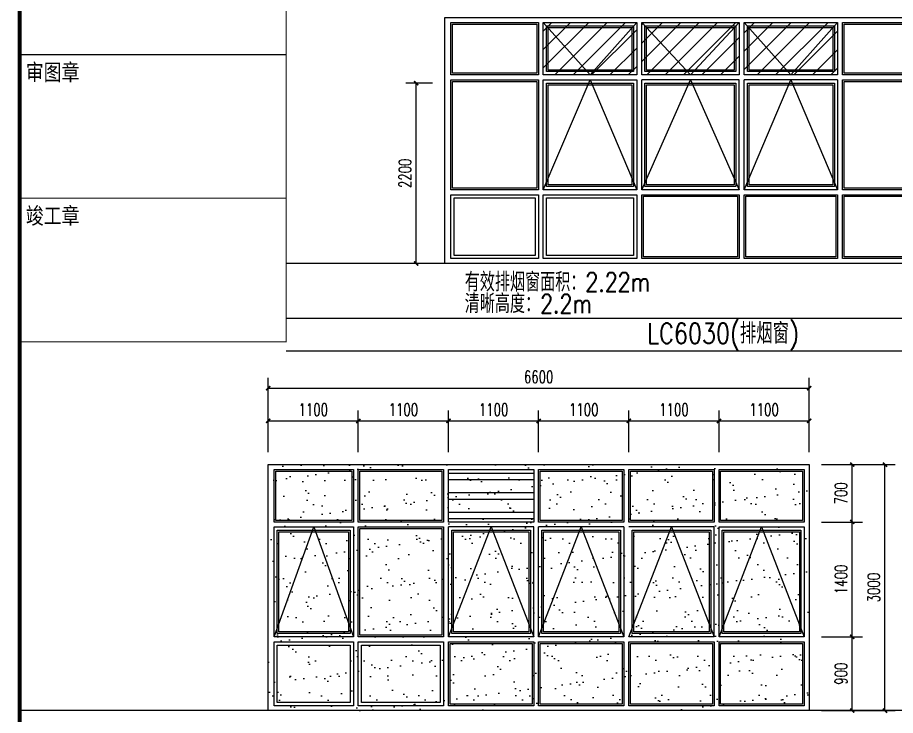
# Model space of a CAD drawing. Extents: x 1738711 to 2346805, y 1189731 to 2516152.
# Drawn here: x 1941108 to 1951817, y 1297762 to 1306273 of the extents above; entities that cross this region are included whole.
import ezdxf
from ezdxf.enums import TextEntityAlignment as Align

# ---------------------------------------------------------------- set-up
doc = ezdxf.new("R2010")
doc.units = 0
doc.header["$LTSCALE"] = 1000
doc.header["$MEASUREMENT"] = 0
doc.linetypes.add('复件 140224通州运河二期售楼部条件图_t3$0$X-ME SHAFT SH$0$X-B2$0$WATER_LINE', pattern=[0])
for name, color, linetype in [('DOTE', 1, 'Continuous'), ('PUB_DIM', 3, 'Continuous'), ('PUB_TEXT', 7, 'Continuous'), ('TK', 4, 'Continuous'), ('WINDOW', 144, 'Continuous'), ('看线', 8, 'Continuous')]:
    doc.layers.add(name, color=color, linetype=linetype)
doc.styles.add('_TCH_DIM_T3', font='SIMPLEX', dxfattribs={"width": 0.705882, "bigfont": 'GBCBIG'})
doc.styles.add('HZ', font='rs', dxfattribs={"bigfont": 'hztxt'})
doc.styles.add('宋体', font='SIMSUN.TTF', dxfattribs={"width": 0.75})
doc.dimstyles.new('_TCH_ARCH&&50', dxfattribs={"dimtxt": 148.75, "dimasz": 50, "dimexe": 125, "dimexo": 150, "dimgap": 63.125, "dimtad": 1, "dimdec": 0, "dimzin": 0, "dimdsep": 46, "dimtxsty": '_TCH_DIM_T3', "dimblk": 'ARCHTICK', "dimcen": 0.09, "dimclrt": 7, "dimazin": 2, "dimtfac": 1, "dimtdec": 0, "dimtix": 1, "dimtmove": 2, "dimatfit": 3, "dimfxl": 50, "dimtolj": 1, "dimtzin": 0, "dimarcsym": 0})

# ---------------------------------------------------------------- blocks, each defined once
blk = doc.blocks.new('hrteaherhrehr')
at = {"layer": 'WINDOW', "linetype": '复件 140224通州运河二期售楼部条件图_t3$0$X-ME SHAFT SH$0$X-B2$0$WATER_LINE'}
for p, q in [((1948722, 1315018), (1948722, 1316358)), ((1949912, 1316358), (1948722, 1316358)), ((1949912, 1315018), (1949912, 1316358)), ((1951112, 1316358), (1949972, 1316358)), ((1949972, 1315018), (1949972, 1316358)), ((1951112, 1316358), (1951112, 1315018)), ((1949912, 1315018), (1948722, 1315018)), ((1951112, 1315018), (1949972, 1315018))]:
    blk.add_line(p, q, dxfattribs=at)
at = {"layer": 'WINDOW', "color": 4, "linetype": '复件 140224通州运河二期售楼部条件图_t3$0$X-ME SHAFT SH$0$X-B2$0$WATER_LINE'}
blk.add_lwpolyline([(1952372, 1314118), (1946322, 1314118), (1946322, 1317118), (1952372, 1317118)], close=True, dxfattribs=at)
at = {"layer": 'WINDOW', "linetype": '复件 140224通州运河二期售楼部条件图_t3$0$X-ME SHAFT SH$0$X-B2$0$WATER_LINE'}
for points in [[(1946394, 1316418), (1946394, 1317058), (1947462, 1317058), (1947462, 1316418), (1946394, 1316418)], [(1947522, 1316418), (1947522, 1317058), (1948662, 1317058), (1948662, 1316418), (1947522, 1316418)], [(1949912, 1317058), (1949912, 1316418), (1948722, 1316418), (1948722, 1317058), (1949912, 1317058)], [(1951112, 1317058), (1951112, 1316418), (1949972, 1316418), (1949972, 1317058), (1951112, 1317058)], [(1952312, 1316418), (1951172, 1316418), (1951172, 1317058), (1952312, 1317058), (1952312, 1316418)], [(1946394, 1315018), (1946394, 1316358), (1947462, 1316358), (1947462, 1315018), (1946394, 1315018)], [(1947522, 1315018), (1947522, 1316358), (1948662, 1316358), (1948662, 1315018), (1947522, 1315018)], [(1952312, 1316358), (1952312, 1315018), (1951172, 1315018), (1951172, 1316358), (1952312, 1316358)], [(1947462, 1314178), (1946394, 1314178), (1946394, 1314958), (1947462, 1314958), (1947462, 1314178)], [(1948662, 1314178), (1947522, 1314178), (1947522, 1314958), (1948662, 1314958), (1948662, 1314178)], [(1949912, 1314178), (1948722, 1314178), (1948722, 1314958), (1949912, 1314958), (1949912, 1314178)], [(1951112, 1314178), (1949972, 1314178), (1949972, 1314958), (1951112, 1314958), (1951112, 1314178)], [(1951172, 1314958), (1952312, 1314958), (1952312, 1314178), (1951172, 1314178), (1951172, 1314958)]]:
    blk.add_lwpolyline(points, dxfattribs=at)
for points in [[(1946414, 1316438), (1946414, 1317038), (1947442, 1317038), (1947442, 1316438)], [(1952292, 1316438), (1951192, 1316438), (1951192, 1317038), (1952292, 1317038)], [(1947562, 1316458), (1947562, 1317018), (1948622, 1317018), (1948622, 1316458)], [(1947582, 1316478), (1947582, 1316998), (1948602, 1316998), (1948602, 1316478)], [(1949872, 1317018), (1949872, 1316458), (1948762, 1316458), (1948762, 1317018)], [(1949852, 1316998), (1949852, 1316478), (1948782, 1316478), (1948782, 1316998)], [(1951072, 1317018), (1951072, 1316458), (1950012, 1316458), (1950012, 1317018)], [(1951052, 1316998), (1951052, 1316478), (1950032, 1316478), (1950032, 1316998)], [(1946414, 1315038), (1946414, 1316338), (1947442, 1316338), (1947442, 1315038)], [(1947562, 1315058), (1947562, 1316318), (1948622, 1316318), (1948622, 1315058)], [(1947582, 1315078), (1947582, 1316298), (1948602, 1316298), (1948602, 1315078)], [(1948762, 1316318), (1949872, 1316318), (1949872, 1315058), (1948762, 1315058)], [(1948782, 1316298), (1949852, 1316298), (1949852, 1315078), (1948782, 1315078)], [(1950012, 1316318), (1951072, 1316318), (1951072, 1315058), (1950012, 1315058)], [(1950032, 1316298), (1951052, 1316298), (1951052, 1315078), (1950032, 1315078)], [(1952292, 1316338), (1952292, 1315038), (1951192, 1315038), (1951192, 1316338)], [(1947422, 1314218), (1946434, 1314218), (1946434, 1314918), (1947422, 1314918)], [(1948622, 1314218), (1947562, 1314218), (1947562, 1314918), (1948622, 1314918)], [(1949892, 1314198), (1948742, 1314198), (1948742, 1314938), (1949892, 1314938)], [(1951092, 1314198), (1949992, 1314198), (1949992, 1314938), (1951092, 1314938)], [(1951192, 1314938), (1952292, 1314938), (1952292, 1314198), (1951192, 1314198)]]:
    blk.add_lwpolyline(points, close=True, dxfattribs=at)
at = {"layer": '看线'}
for points in [[(1947522, 1317058), (1948092, 1316418), (1948662, 1317058)], [(1948722, 1317058), (1949317, 1316418), (1949912, 1317058)], [(1949972, 1317058), (1950542, 1316418), (1951112, 1317058)], [(1947522, 1315018), (1948092, 1316358), (1948662, 1315018)], [(1948722, 1315018), (1949317, 1316358), (1949912, 1315018)], [(1949972, 1315018), (1950542, 1316358), (1951112, 1315018)]]:
    blk.add_lwpolyline(points, dxfattribs=at)
blk = doc.blocks.new('jrtsjhtreghreh')
at = {"layer": '看线'}
h = blk.add_hatch(dxfattribs=at)
h.set_pattern_fill('碎沙', color=256, scale=150, style=0)
h.set_pattern_definition([(37.5, (0, 0), (-12.000235, 367.059928), [0, -289.56, 0, -323.85, 0, -309.5625]), (7.5, (0, 0), (337.14246, 537.61883), [0, -156.21, 0, -260.985, 0, -100.0125]), (327.5, (-234.3, 0), (593.244278, 1.07789), [0, -95.25, 0, -342.9, 0, -447.675]), (317.5, (-234.3, 0), (572.66734, 167.19699), [0, -47.625, 0, -224.79, 0, -257.175])])
h.paths.add_polyline_path([(1950765, 1297821), (1944165, 1297821), (1944165, 1300821), (1950765, 1300821)])
h = blk.add_hatch(dxfattribs=at)
h.set_pattern_fill('ANSI32', color=256, scale=50, angle=135, style=0)
h.set_pattern_definition([(180, (0, 0), (-1e-14, -238.125), []), (180, (-79.38, 79.38), (-1e-14, -238.125), [])])
h.paths.add_polyline_path([(1947405, 1300761), (1947405, 1300121), (1946365, 1300121), (1946365, 1300761)])
at = {"layer": 'WINDOW', "linetype": '复件 140224通州运河二期售楼部条件图_t3$0$X-ME SHAFT SH$0$X-B2$0$WATER_LINE'}
for p, q in [((1946365, 1298721), (1946365, 1300061)), ((1947405, 1300061), (1946365, 1300061)), ((1947405, 1298721), (1947405, 1300061)), ((1948505, 1300061), (1947465, 1300061)), ((1947465, 1298721), (1947465, 1300061)), ((1948505, 1300061), (1948505, 1298721)), ((1949605, 1300061), (1948565, 1300061)), ((1949605, 1298721), (1949605, 1300061)), ((1947405, 1298721), (1946365, 1298721)), ((1948505, 1298721), (1947465, 1298721)), ((1949605, 1298721), (1948565, 1298721))]:
    blk.add_line(p, q, dxfattribs=at)
at = {"layer": 'WINDOW', "color": 4, "linetype": '复件 140224通州运河二期售楼部条件图_t3$0$X-ME SHAFT SH$0$X-B2$0$WATER_LINE'}
blk.add_lwpolyline([(1950765, 1297821), (1944165, 1297821), (1944165, 1300821), (1950765, 1300821)], close=True, dxfattribs=at)
at = {"layer": 'WINDOW', "linetype": '复件 140224通州运河二期售楼部条件图_t3$0$X-ME SHAFT SH$0$X-B2$0$WATER_LINE'}
for points in [[(1944237, 1300121), (1944237, 1300761), (1945205, 1300761), (1945205, 1300121), (1944237, 1300121)], [(1945265, 1300121), (1945265, 1300761), (1946305, 1300761), (1946305, 1300121), (1945265, 1300121)], [(1947405, 1300761), (1947405, 1300121), (1946365, 1300121), (1946365, 1300761), (1947405, 1300761)], [(1948505, 1300761), (1948505, 1300121), (1947465, 1300121), (1947465, 1300761), (1948505, 1300761)], [(1949605, 1300761), (1949605, 1300121), (1948565, 1300121), (1948565, 1300761), (1949605, 1300761)], [(1950705, 1300121), (1949665, 1300121), (1949665, 1300761), (1950705, 1300761), (1950705, 1300121)], [(1944237, 1298721), (1944237, 1300061), (1945205, 1300061), (1945205, 1298721), (1944237, 1298721)], [(1945265, 1298721), (1945265, 1300061), (1946305, 1300061), (1946305, 1298721), (1945265, 1298721)], [(1950705, 1300061), (1950705, 1298721), (1949665, 1298721), (1949665, 1300061), (1950705, 1300061)], [(1945205, 1297881), (1944237, 1297881), (1944237, 1298661), (1945205, 1298661), (1945205, 1297881)], [(1946305, 1297881), (1945265, 1297881), (1945265, 1298661), (1946305, 1298661), (1946305, 1297881)], [(1947405, 1297881), (1946365, 1297881), (1946365, 1298661), (1947405, 1298661), (1947405, 1297881)], [(1948505, 1297881), (1947465, 1297881), (1947465, 1298661), (1948505, 1298661), (1948505, 1297881)], [(1949605, 1297881), (1948565, 1297881), (1948565, 1298661), (1949605, 1298661), (1949605, 1297881)], [(1949665, 1298661), (1950705, 1298661), (1950705, 1297881), (1949665, 1297881), (1949665, 1298661)]]:
    blk.add_lwpolyline(points, dxfattribs=at)
for points in [[(1944257, 1300141), (1944257, 1300741), (1945185, 1300741), (1945185, 1300141)], [(1945285, 1300141), (1945285, 1300741), (1946285, 1300741), (1946285, 1300141)], [(1948485, 1300741), (1948485, 1300141), (1947485, 1300141), (1947485, 1300741)], [(1949585, 1300741), (1949585, 1300141), (1948585, 1300141), (1948585, 1300741)], [(1950685, 1300141), (1949685, 1300141), (1949685, 1300741), (1950685, 1300741)], [(1944277, 1298761), (1944277, 1300021), (1945165, 1300021), (1945165, 1298761)], [(1945285, 1298741), (1945285, 1300041), (1946285, 1300041), (1946285, 1298741)], [(1946405, 1300021), (1947365, 1300021), (1947365, 1298761), (1946405, 1298761)], [(1947505, 1300021), (1948465, 1300021), (1948465, 1298761), (1947505, 1298761)], [(1948605, 1300021), (1949565, 1300021), (1949565, 1298761), (1948605, 1298761)], [(1950665, 1300021), (1950665, 1298761), (1949705, 1298761), (1949705, 1300021)], [(1944297, 1298781), (1944297, 1300001), (1945145, 1300001), (1945145, 1298781)], [(1946425, 1300001), (1947345, 1300001), (1947345, 1298781), (1946425, 1298781)], [(1947525, 1300001), (1948445, 1300001), (1948445, 1298781), (1947525, 1298781)], [(1948625, 1300001), (1949545, 1300001), (1949545, 1298781), (1948625, 1298781)], [(1950645, 1300001), (1950645, 1298781), (1949725, 1298781), (1949725, 1300001)], [(1945165, 1297921), (1944277, 1297921), (1944277, 1298621), (1945165, 1298621)], [(1946265, 1297921), (1945305, 1297921), (1945305, 1298621), (1946265, 1298621)], [(1947385, 1297901), (1946385, 1297901), (1946385, 1298641), (1947385, 1298641)], [(1948485, 1297901), (1947485, 1297901), (1947485, 1298641), (1948485, 1298641)], [(1949585, 1297901), (1948585, 1297901), (1948585, 1298641), (1949585, 1298641)], [(1949685, 1298641), (1950685, 1298641), (1950685, 1297901), (1949685, 1297901)]]:
    blk.add_lwpolyline(points, close=True, dxfattribs=at)
at = {"layer": '看线'}
for points in [[(1944237, 1298721), (1944721, 1300061), (1945205, 1298721)], [(1946365, 1298721), (1946885, 1300061), (1947405, 1298721)], [(1947465, 1298721), (1947985, 1300061), (1948505, 1298721)], [(1948565, 1298721), (1949085, 1300061), (1949605, 1298721)], [(1949665, 1298721), (1950185, 1300061), (1950705, 1298721)]]:
    blk.add_lwpolyline(points, dxfattribs=at)
blk = doc.blocks.new('章')
at = {"layer": 'TK', "color": 7, "const_width": 0.25}
for points in [[(0, 0), (65, 0), (65, -35), (0, -35)], [(0, -35), (65, -35), (65, -70), (0, -70)], [(0, -70), (65, -70), (65, -105), (0, -105)], [(0, -105), (65, -105), (65, -140), (0, -140)], [(0, -140), (65, -140), (65, -175), (0, -175)]]:
    blk.add_lwpolyline(points, close=True, dxfattribs=at)
at = {"layer": 'TK', "color": 7, "style": '宋体', "width": 0.8}
for s, p in [('注册(执业)章', (1.51, -6.28)), ('预留章', (1.51, -41.28)), ('出图章', (1.51, -76.28)), ('审图章', (1.51, -111.28)), ('竣工章', (1.51, -146.28))]:
    blk.add_text(s, height=4, dxfattribs=at).set_placement(p)
blk = doc.blocks.new('hjashrtahreahe')
at = {"layer": 'TK', "color": 3, "const_width": 100}
blk.add_lwpolyline([(2500, 1000), (2500, 58400), (83100, 58400), (83100, 1000)], close=True, dxfattribs=at)
at = {"xscale": 100, "yscale": 100, "zscale": 100}
blk.add_blockref('章', (2500, 55200), dxfattribs=at)
at = {"layer": 'TK', "style": '宋体', "width": 0.75}
for tag, height, p in [('项目负责人', 350, (6003, 57089)), ('专业负责人', 350, (6003, 56224)), ('设计人', 350, (6003, 55419)), ('版号1', 250, (77304, 22193)), ('时间1', 250, (82405, 22193)), ('版号2', 250, (77304, 21593)), ('时间2', 250, (82405, 21593)), ('版号3', 250, (77304, 20993)), ('时间3', 250, (82405, 20993)), ('建筑会签', 0.0001, (78978, 2403)), ('电气会签', 0.0001, (82128, 2403)), ('结构会签', 0.0001, (78978, 1803)), ('暖通会签', 0.0001, (82128, 1803)), ('给排水会签', 0.0001, (78978, 1250)), ('智能化会签', 0.0001, (82128, 1250))]:
    blk.add_attdef(tag, text='', height=height, dxfattribs=at).set_placement(p, align=Align.CENTER)
for tag, p in [('合作设计单位', (80816, 48986)), ('版号说明1', (79854, 22318)), ('版号说明2', (79854, 21718)), ('版号说明3', (79854, 21118)), ('浙江绿储科技有限公司', (80545, 16036)), ('百兆瓦级集中式熔盐储能关键', (80545, 14953)), ('设备研发及制造基地项目', (80545, 14603)), ('1#研发楼', (80545, 13636)), ('图名', (80545, 12436)), ('工程编号', (78978, 11461)), ('子项编号', (82128, 11461)), ('建筑', (78978, 10711)), ('图号', (82128, 10711)), ('施工图', (78978, 9961)), ('2023.03', (82128, 9961)), ('审定', (79353, 8461)), ('审核', (79353, 7711)), ('工程负责', (79353, 6961)), ('专业负责', (79353, 6211)), ('设计', (79353, 5461)), ('制图', (79353, 4711)), ('校对', (79353, 3961))]:
    blk.add_attdef(tag, text='', height=250, dxfattribs=at).set_placement(p, align=Align.MIDDLE_CENTER)
blk = doc.blocks.new('_ArchTick')
at = {"color": 0, "linetype": 'ByBlock', "const_width": 0.4}
blk.add_lwpolyline([(-0.5, -0.5), (0.5, 0.5)], dxfattribs=at)
blk = doc.blocks.new('*D249')
at = {"layer": 'Defpoints', "color": 0, "transparency": 16777216}
for p in [(1945971, 1305473), (1946322, 1305473), (1946322, 1303273)]:
    blk.add_point(p, dxfattribs=at)
at = {"layer": 'PUB_DIM', "color": 0, "lineweight": -2, "transparency": 16777216}
for p, q in [((1946172, 1305473), (1945846, 1305473)), ((1945971, 1303273), (1945971, 1305473)), ((1946172, 1303273), (1945846, 1303273))]:
    blk.add_line(p, q, dxfattribs=at)
at = {"layer": 'PUB_DIM', "color": 0, "lineweight": -2, "transparency": 16777216, "xscale": 50, "yscale": 50, "zscale": 50}
for p, rotation in [((1945971, 1305473), 90), ((1945971, 1303273), 270)]:
    blk.add_blockref('_ArchTick', p, dxfattribs=dict(at, rotation=rotation))
at = {"layer": 'PUB_DIM', "color": 7, "transparency": 16777216, "insert": (1945834, 1304373), "char_height": 148.8, "attachment_point": 5, "rotation": 90, "style": '_TCH_DIM_T3'}
blk.add_mtext('\\A1;2200', dxfattribs=at)
blk = doc.blocks.new('*D987')
at = {"layer": 'Defpoints', "color": 0, "transparency": 16777216}
for p in [(1950765, 1301754), (1944165, 1301221), (1950765, 1301221)]:
    blk.add_point(p, dxfattribs=at)
at = {"layer": 'PUB_DIM', "color": 0, "lineweight": -2, "transparency": 16777216}
for p, q in [((1944165, 1301371), (1944165, 1301879)), ((1950765, 1301371), (1950765, 1301879)), ((1944165, 1301754), (1950765, 1301754))]:
    blk.add_line(p, q, dxfattribs=at)
at = {"layer": 'PUB_DIM', "color": 0, "lineweight": -2, "transparency": 16777216, "xscale": 50, "yscale": 50, "zscale": 50, "rotation": 180}
blk.add_blockref('_ArchTick', (1944165, 1301754), dxfattribs=at)
at = {"layer": 'PUB_DIM', "color": 0, "lineweight": -2, "transparency": 16777216, "xscale": 50, "yscale": 50, "zscale": 50}
blk.add_blockref('_ArchTick', (1950765, 1301754), dxfattribs=at)
at = {"layer": 'PUB_DIM', "color": 7, "transparency": 16777216, "insert": (1947465, 1301891), "char_height": 148.8, "attachment_point": 5, "style": '_TCH_DIM_T3'}
blk.add_mtext('\\A1;6600', dxfattribs=at)
blk = doc.blocks.new('*D988')
at = {"layer": 'Defpoints', "color": 0, "transparency": 16777216}
for p in [(1945265, 1301354), (1944165, 1300821), (1945265, 1300821)]:
    blk.add_point(p, dxfattribs=at)
at = {"layer": 'PUB_DIM', "color": 0, "lineweight": -2, "transparency": 16777216}
for p, q in [((1944165, 1300971), (1944165, 1301479)), ((1945265, 1300971), (1945265, 1301479)), ((1944165, 1301354), (1945265, 1301354))]:
    blk.add_line(p, q, dxfattribs=at)
at = {"layer": 'PUB_DIM', "color": 0, "lineweight": -2, "transparency": 16777216, "xscale": 50, "yscale": 50, "zscale": 50, "rotation": 180}
blk.add_blockref('_ArchTick', (1944165, 1301354), dxfattribs=at)
at = {"layer": 'PUB_DIM', "color": 0, "lineweight": -2, "transparency": 16777216, "xscale": 50, "yscale": 50, "zscale": 50}
blk.add_blockref('_ArchTick', (1945265, 1301354), dxfattribs=at)
at = {"layer": 'PUB_DIM', "color": 7, "transparency": 16777216, "insert": (1944715, 1301491), "char_height": 148.8, "attachment_point": 5, "style": '_TCH_DIM_T3'}
blk.add_mtext('\\A1;1100', dxfattribs=at)
blk = doc.blocks.new('*D989')
at = {"layer": 'Defpoints', "color": 0, "transparency": 16777216}
for p in [(1946365, 1301354), (1945265, 1300821), (1946365, 1300821)]:
    blk.add_point(p, dxfattribs=at)
at = {"layer": 'PUB_DIM', "color": 0, "lineweight": -2, "transparency": 16777216}
for p, q in [((1945265, 1300971), (1945265, 1301479)), ((1946365, 1300971), (1946365, 1301479)), ((1945265, 1301354), (1946365, 1301354))]:
    blk.add_line(p, q, dxfattribs=at)
at = {"layer": 'PUB_DIM', "color": 0, "lineweight": -2, "transparency": 16777216, "xscale": 50, "yscale": 50, "zscale": 50, "rotation": 180}
blk.add_blockref('_ArchTick', (1945265, 1301354), dxfattribs=at)
at = {"layer": 'PUB_DIM', "color": 0, "lineweight": -2, "transparency": 16777216, "xscale": 50, "yscale": 50, "zscale": 50}
blk.add_blockref('_ArchTick', (1946365, 1301354), dxfattribs=at)
at = {"layer": 'PUB_DIM', "color": 7, "transparency": 16777216, "insert": (1945815, 1301491), "char_height": 148.8, "attachment_point": 5, "style": '_TCH_DIM_T3'}
blk.add_mtext('\\A1;1100', dxfattribs=at)
blk = doc.blocks.new('*D990')
at = {"layer": 'Defpoints', "color": 0, "transparency": 16777216}
for p in [(1947465, 1301354), (1946365, 1300821), (1947465, 1300821)]:
    blk.add_point(p, dxfattribs=at)
at = {"layer": 'PUB_DIM', "color": 0, "lineweight": -2, "transparency": 16777216}
for p, q in [((1946365, 1300971), (1946365, 1301479)), ((1947465, 1300971), (1947465, 1301479)), ((1946365, 1301354), (1947465, 1301354))]:
    blk.add_line(p, q, dxfattribs=at)
at = {"layer": 'PUB_DIM', "color": 0, "lineweight": -2, "transparency": 16777216, "xscale": 50, "yscale": 50, "zscale": 50, "rotation": 180}
blk.add_blockref('_ArchTick', (1946365, 1301354), dxfattribs=at)
at = {"layer": 'PUB_DIM', "color": 0, "lineweight": -2, "transparency": 16777216, "xscale": 50, "yscale": 50, "zscale": 50}
blk.add_blockref('_ArchTick', (1947465, 1301354), dxfattribs=at)
at = {"layer": 'PUB_DIM', "color": 7, "transparency": 16777216, "insert": (1946915, 1301491), "char_height": 148.8, "attachment_point": 5, "style": '_TCH_DIM_T3'}
blk.add_mtext('\\A1;1100', dxfattribs=at)
blk = doc.blocks.new('*D991')
at = {"layer": 'Defpoints', "color": 0, "transparency": 16777216}
for p in [(1948565, 1301354), (1947465, 1300821), (1948565, 1300821)]:
    blk.add_point(p, dxfattribs=at)
at = {"layer": 'PUB_DIM', "color": 0, "lineweight": -2, "transparency": 16777216}
for p, q in [((1947465, 1300971), (1947465, 1301479)), ((1948565, 1300971), (1948565, 1301479)), ((1947465, 1301354), (1948565, 1301354))]:
    blk.add_line(p, q, dxfattribs=at)
at = {"layer": 'PUB_DIM', "color": 0, "lineweight": -2, "transparency": 16777216, "xscale": 50, "yscale": 50, "zscale": 50, "rotation": 180}
blk.add_blockref('_ArchTick', (1947465, 1301354), dxfattribs=at)
at = {"layer": 'PUB_DIM', "color": 0, "lineweight": -2, "transparency": 16777216, "xscale": 50, "yscale": 50, "zscale": 50}
blk.add_blockref('_ArchTick', (1948565, 1301354), dxfattribs=at)
at = {"layer": 'PUB_DIM', "color": 7, "transparency": 16777216, "insert": (1948015, 1301491), "char_height": 148.8, "attachment_point": 5, "style": '_TCH_DIM_T3'}
blk.add_mtext('\\A1;1100', dxfattribs=at)
blk = doc.blocks.new('*D992')
at = {"layer": 'Defpoints', "color": 0, "transparency": 16777216}
for p in [(1949665, 1301354), (1948565, 1300821), (1949665, 1300821)]:
    blk.add_point(p, dxfattribs=at)
at = {"layer": 'PUB_DIM', "color": 0, "lineweight": -2, "transparency": 16777216}
for p, q in [((1948565, 1300971), (1948565, 1301479)), ((1949665, 1300971), (1949665, 1301479)), ((1948565, 1301354), (1949665, 1301354))]:
    blk.add_line(p, q, dxfattribs=at)
at = {"layer": 'PUB_DIM', "color": 0, "lineweight": -2, "transparency": 16777216, "xscale": 50, "yscale": 50, "zscale": 50, "rotation": 180}
blk.add_blockref('_ArchTick', (1948565, 1301354), dxfattribs=at)
at = {"layer": 'PUB_DIM', "color": 0, "lineweight": -2, "transparency": 16777216, "xscale": 50, "yscale": 50, "zscale": 50}
blk.add_blockref('_ArchTick', (1949665, 1301354), dxfattribs=at)
at = {"layer": 'PUB_DIM', "color": 7, "transparency": 16777216, "insert": (1949115, 1301491), "char_height": 148.8, "attachment_point": 5, "style": '_TCH_DIM_T3'}
blk.add_mtext('\\A1;1100', dxfattribs=at)
blk = doc.blocks.new('*D993')
at = {"layer": 'Defpoints', "color": 0, "transparency": 16777216}
for p in [(1950765, 1301354), (1949665, 1300821), (1950765, 1300821)]:
    blk.add_point(p, dxfattribs=at)
at = {"layer": 'PUB_DIM', "color": 0, "lineweight": -2, "transparency": 16777216}
for p, q in [((1949665, 1300971), (1949665, 1301479)), ((1950765, 1300971), (1950765, 1301479)), ((1949665, 1301354), (1950765, 1301354))]:
    blk.add_line(p, q, dxfattribs=at)
at = {"layer": 'PUB_DIM', "color": 0, "lineweight": -2, "transparency": 16777216, "xscale": 50, "yscale": 50, "zscale": 50, "rotation": 180}
blk.add_blockref('_ArchTick', (1949665, 1301354), dxfattribs=at)
at = {"layer": 'PUB_DIM', "color": 0, "lineweight": -2, "transparency": 16777216, "xscale": 50, "yscale": 50, "zscale": 50}
blk.add_blockref('_ArchTick', (1950765, 1301354), dxfattribs=at)
at = {"layer": 'PUB_DIM', "color": 7, "transparency": 16777216, "insert": (1950215, 1301491), "char_height": 148.8, "attachment_point": 5, "style": '_TCH_DIM_T3'}
blk.add_mtext('\\A1;1100', dxfattribs=at)
blk = doc.blocks.new('*D994')
at = {"layer": 'Defpoints', "color": 0, "transparency": 16777216}
for p in [(1951165, 1300821), (1951690, 1300821), (1951165, 1297821)]:
    blk.add_point(p, dxfattribs=at)
at = {"layer": 'PUB_DIM', "color": 0, "lineweight": -2, "transparency": 16777216}
for p, q in [((1951315, 1300821), (1951815, 1300821)), ((1951690, 1297821), (1951690, 1300821)), ((1951315, 1297821), (1951815, 1297821))]:
    blk.add_line(p, q, dxfattribs=at)
at = {"layer": 'PUB_DIM', "color": 0, "lineweight": -2, "transparency": 16777216, "xscale": 50, "yscale": 50, "zscale": 50}
for p, rotation in [((1951690, 1300821), 90), ((1951690, 1297821), 270)]:
    blk.add_blockref('_ArchTick', p, dxfattribs=dict(at, rotation=rotation))
at = {"layer": 'PUB_DIM', "color": 7, "transparency": 16777216, "insert": (1951553, 1299321), "char_height": 148.8, "attachment_point": 5, "rotation": 90, "style": '_TCH_DIM_T3'}
blk.add_mtext('\\A1;3000', dxfattribs=at)
blk = doc.blocks.new('*D995')
at = {"layer": 'Defpoints', "color": 0, "transparency": 16777216}
for p in [(1950765, 1298721), (1951290, 1298721), (1950765, 1297821)]:
    blk.add_point(p, dxfattribs=at)
at = {"layer": 'PUB_DIM', "color": 0, "lineweight": -2, "transparency": 16777216}
for p, q in [((1950915, 1298721), (1951415, 1298721)), ((1951290, 1297821), (1951290, 1298721)), ((1950915, 1297821), (1951415, 1297821))]:
    blk.add_line(p, q, dxfattribs=at)
at = {"layer": 'PUB_DIM', "color": 0, "lineweight": -2, "transparency": 16777216, "xscale": 50, "yscale": 50, "zscale": 50}
for p, rotation in [((1951290, 1298721), 90), ((1951290, 1297821), 270)]:
    blk.add_blockref('_ArchTick', p, dxfattribs=dict(at, rotation=rotation))
at = {"layer": 'PUB_DIM', "color": 7, "transparency": 16777216, "insert": (1951153, 1298271), "char_height": 148.8, "attachment_point": 5, "rotation": 90, "style": '_TCH_DIM_T3'}
blk.add_mtext('\\A1;900', dxfattribs=at)
blk = doc.blocks.new('*D996')
at = {"layer": 'Defpoints', "color": 0, "transparency": 16777216}
for p in [(1950765, 1300121), (1951290, 1300121), (1950765, 1298721)]:
    blk.add_point(p, dxfattribs=at)
at = {"layer": 'PUB_DIM', "color": 0, "lineweight": -2, "transparency": 16777216}
for p, q in [((1950915, 1300121), (1951415, 1300121)), ((1951290, 1298721), (1951290, 1300121)), ((1950915, 1298721), (1951415, 1298721))]:
    blk.add_line(p, q, dxfattribs=at)
at = {"layer": 'PUB_DIM', "color": 0, "lineweight": -2, "transparency": 16777216, "xscale": 50, "yscale": 50, "zscale": 50}
for p, rotation in [((1951290, 1300121), 90), ((1951290, 1298721), 270)]:
    blk.add_blockref('_ArchTick', p, dxfattribs=dict(at, rotation=rotation))
at = {"layer": 'PUB_DIM', "color": 7, "transparency": 16777216, "insert": (1951153, 1299421), "char_height": 148.8, "attachment_point": 5, "rotation": 90, "style": '_TCH_DIM_T3'}
blk.add_mtext('\\A1;1400', dxfattribs=at)
blk = doc.blocks.new('*D997')
at = {"layer": 'Defpoints', "color": 0, "transparency": 16777216}
for p in [(1950765, 1300821), (1951290, 1300821), (1950765, 1300121)]:
    blk.add_point(p, dxfattribs=at)
at = {"layer": 'PUB_DIM', "color": 0, "lineweight": -2, "transparency": 16777216}
for p, q in [((1950915, 1300821), (1951415, 1300821)), ((1951290, 1300121), (1951290, 1300821)), ((1950915, 1300121), (1951415, 1300121))]:
    blk.add_line(p, q, dxfattribs=at)
at = {"layer": 'PUB_DIM', "color": 0, "lineweight": -2, "transparency": 16777216, "xscale": 50, "yscale": 50, "zscale": 50}
for p, rotation in [((1951290, 1300821), 90), ((1951290, 1300121), 270)]:
    blk.add_blockref('_ArchTick', p, dxfattribs=dict(at, rotation=rotation))
at = {"layer": 'PUB_DIM', "color": 7, "transparency": 16777216, "insert": (1951153, 1300471), "char_height": 148.8, "attachment_point": 5, "rotation": 90, "style": '_TCH_DIM_T3'}
blk.add_mtext('\\A1;700', dxfattribs=at)

msp = doc.modelspace()

# ---------------------------------------------------------------- hatches: boundary and pattern name
at = {"layer": '看线'}
h = msp.add_hatch(dxfattribs=at)
h.set_pattern_fill('ANSI31', color=1, scale=100, style=0)
h.set_pattern_definition([(45, (0, 0), (-112.253202, 112.253202), [])])
h.paths.add_polyline_path([(1947521.9, 1306212.5), (1948661.9, 1306212.5), (1948661.9, 1305572.5), (1947521.9, 1305572.5)])
h.paths.add_polyline_path([(1948721.9, 1306212.5), (1949911.9, 1306212.5), (1949911.9, 1305572.5), (1948721.9, 1305572.5)])
h.paths.add_polyline_path([(1949971.9, 1306212.5), (1951111.9, 1306212.5), (1951111.9, 1305572.5), (1949971.9, 1305572.5)])

# ---------------------------------------------------------------- linework, layer by layer
at = {"layer": 'DOTE'}
for p, q in [((1978183.1, 1303272.5), (1944383.1, 1303272.5)), ((1978183.1, 1297821.2), (1941133.1, 1297821.2))]:
    msp.add_line(p, q, dxfattribs=at)
at = {"layer": '看线', "ltscale": 3}
for p, q in [((1944383.1, 1302607), (1978183.1, 1302607)), ((1944383.1, 1302207), (1978183.1, 1302207))]:
    msp.add_line(p, q, dxfattribs=at)
at = {"layer": '看线', "color": 1}
for points in [[(1947521.9, 1306212.5), (1948661.9, 1306212.5), (1948661.9, 1305572.5), (1947521.9, 1305572.5)], [(1948721.9, 1306212.5), (1949911.9, 1306212.5), (1949911.9, 1305572.5), (1948721.9, 1305572.5)], [(1949971.9, 1306212.5), (1951111.9, 1306212.5), (1951111.9, 1305572.5), (1949971.9, 1305572.5)]]:
    msp.add_lwpolyline(points, close=True, dxfattribs=at)

# ---------------------------------------------------------------- block references
at = {"xscale": 0.5, "yscale": 0.5, "zscale": 0.5}
msp.add_blockref('hjashrtahreahe', (1939883.1, 1283470.1), dxfattribs=at)
for name, p in [('hrteaherhrehr', (0, -10845.2)), ('jrtsjhtreghreh', (0, 0))]:
    msp.add_blockref(name, p)

# ---------------------------------------------------------------- texts
at = {"layer": 'PUB_TEXT', "style": 'HZ', "width": 0.8}
for s, height, p in [('有效排烟窗面积：2.22m', 230, (1946563, 1302932.1)), ('清晰高度：2.2m', 230, (1946563, 1302668.5)), ('LC6030(排烟窗)', 250, (1948788.4, 1302296.3))]:
    msp.add_text(s, height=height, dxfattribs=at).set_placement(p)

# ---------------------------------------------------------------- dimensions: what is measured, and where the dimension line sits
at = {"layer": 'PUB_DIM'}
for p1, p2, distance, picture, middle in [((1946321.9, 1303272.5), (1946321.9, 1305472.5), 350.8, '*D249', (1945833.6, 1304372.5)), ((1944164.8, 1301221.2), (1950764.8, 1301221.2), 532.4, '*D987', (1947464.8, 1301891.2)), ((1944164.8, 1300821.2), (1945264.8, 1300821.2), 532.4, '*D988', (1944714.8, 1301491.2)), ((1945264.8, 1300821.2), (1946364.8, 1300821.2), 532.4, '*D989', (1945814.8, 1301491.2)), ((1946364.8, 1300821.2), (1947464.8, 1300821.2), 532.4, '*D990', (1946914.8, 1301491.2)), ((1947464.8, 1300821.2), (1948564.8, 1300821.2), 532.4, '*D991', (1948014.8, 1301491.2)), ((1948564.8, 1300821.2), (1949664.8, 1300821.2), 532.4, '*D992', (1949114.8, 1301491.2)), ((1949664.8, 1300821.2), (1950764.8, 1300821.2), 532.4, '*D993', (1950214.8, 1301491.2)), ((1950764.8, 1300121.2), (1950764.8, 1300821.2), -525.4, '*D997', (1951152.7, 1300471.2)), ((1951164.8, 1297821.2), (1951164.8, 1300821.2), -525.4, '*D994', (1951552.7, 1299321.2)), ((1950764.8, 1298721.2), (1950764.8, 1300121.2), -525.4, '*D996', (1951152.7, 1299421.2)), ((1950764.8, 1297821.2), (1950764.8, 1298721.2), -525.4, '*D995', (1951152.7, 1298271.2))]:
    dim = msp.add_aligned_dim(p1=p1, p2=p2, distance=distance, dimstyle='_TCH_ARCH&&50', dxfattribs=at)
    dim.commit()
    dim.dimension.update_dxf_attribs({"geometry": picture, "text_midpoint": middle})

doc.saveas('drawing.dxf')
